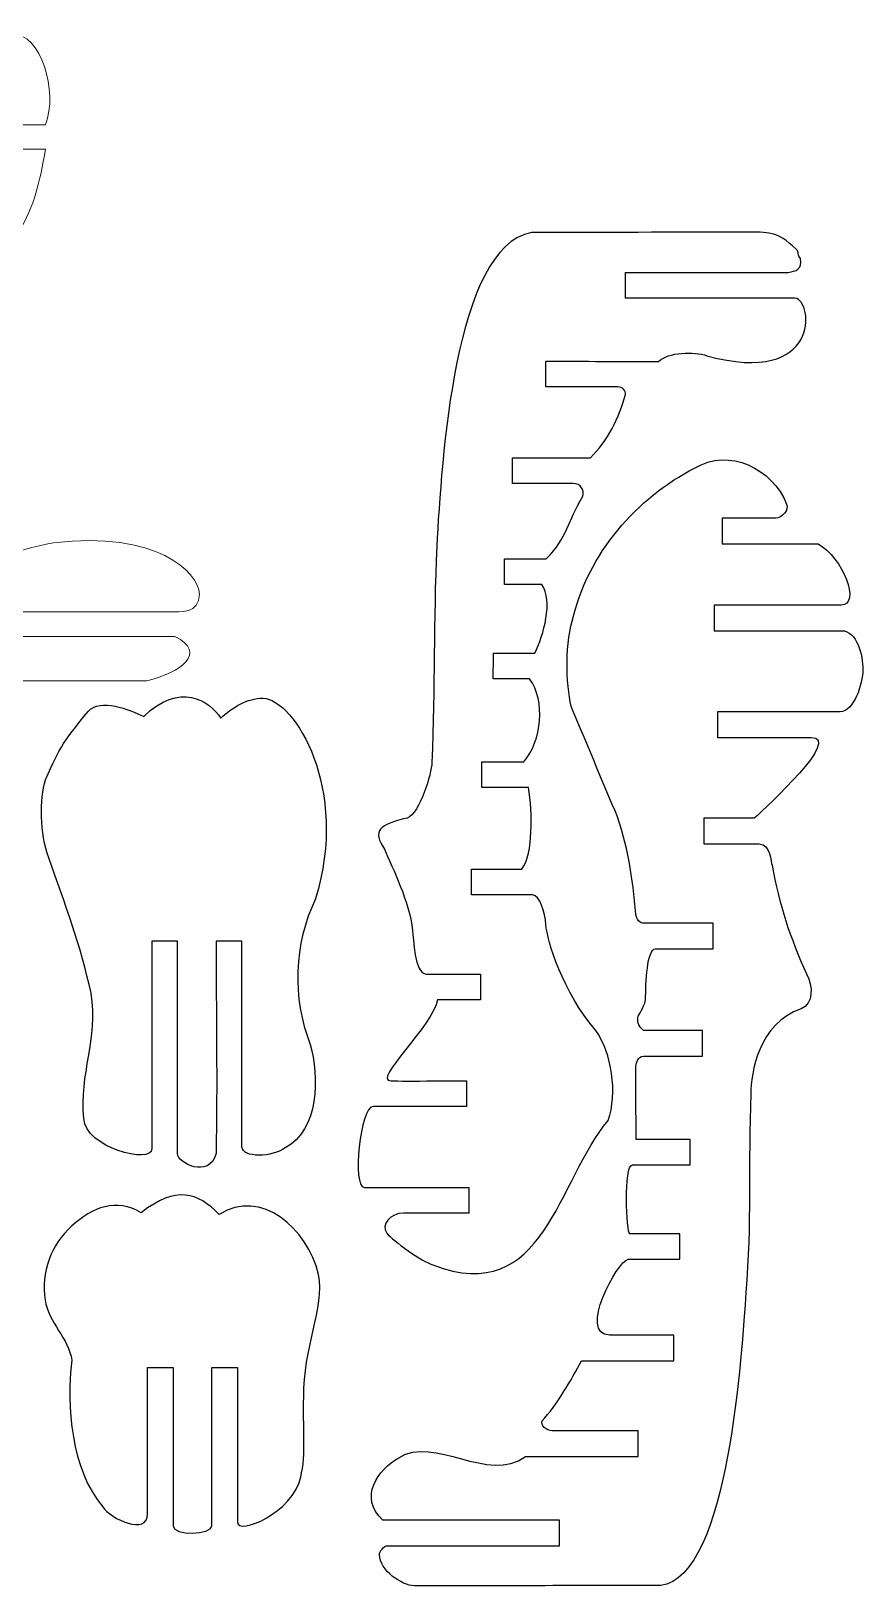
# Model space of a CAD drawing. Header units: centimetres. Extents: x -14.2 to 13.7, y -9.4 to 10.
# Drawn here: x 3.97 to 13.68, y -8.19 to 9.97 of the extents above; entities that cross this region are included whole.
import ezdxf

# ---------------------------------------------------------------- set-up
doc = ezdxf.new("R2010")
doc.units = ezdxf.units.CM
doc.header["$MEASUREMENT"] = 0
doc.layers.add('Livello 1', color=7, linetype='Continuous')

msp = doc.modelspace()

# ---------------------------------------------------------------- linework, layer by layer
at = {"layer": 'Livello 1', "color": 250, "lineweight": 20}
msp.add_open_spline([(-0.50038, 5.28391), (-0.63264, 5.28391), (-1.20364, 6.00911), (-0.90177, 6.22297), (-0.90177, 6.22297), (-0.90177, 6.22297), (-0.41466, 6.22297), (-0.41466, 6.22297), (-0.41466, 6.22297), (-0.41466, 6.22297), (-0.41466, 6.50798), (-0.41466, 6.50798), (-0.41466, 6.50798), (-0.41466, 6.50798), (-1.10599, 6.50798), (-1.10599, 6.50798), (-1.10599, 6.50798), (-1.10599, 6.50798), (-1.10917, 7.115), (-1.10917, 7.115), (-1.10917, 7.115), (-0.78729, 7.18182), (-0.28258, 6.80022), (0.00018, 6.89494), (0.00018, 6.89494), (0.21347, 6.95625), (0.41314, 7.28014), (0.58706, 7.40541), (0.58706, 7.40541), (0.66594, 7.4622), (0.82165, 7.3775), (0.82165, 7.28589), (0.82165, 7.28589), (0.82165, 7.28589), (0.82165, 6.81426), (0.82165, 6.81426), (0.82165, 6.81426), (0.92103, 6.81426), (1.0105, 6.81426), (1.10666, 6.81426), (1.10666, 6.81426), (1.10666, 7.21519), (1.10592, 7.61566), (1.10592, 8.01638), (1.10592, 8.01638), (1.15813, 8.062), (1.40039, 8.60178), (1.61128, 8.32192), (1.61128, 8.32192), (1.61128, 8.32192), (1.61128, 7.70971), (1.61128, 7.70971), (1.61128, 7.70971), (1.61128, 7.70971), (1.89629, 7.70971), (1.89629, 7.70971), (1.89629, 7.70971), (1.89629, 8.11378), (1.90084, 8.50512), (1.90084, 8.91417), (1.90084, 8.91417), (2.04622, 9.05161), (2.22324, 9.37518), (2.41483, 9.14037), (2.41483, 9.14037), (2.41483, 9.14037), (2.41483, 8.50858), (2.41483, 8.50858), (2.41483, 8.50858), (2.41483, 8.50858), (2.69981, 8.50858), (2.69981, 8.50858), (2.69981, 8.50858), (2.69981, 8.81267), (2.69981, 9.115), (2.69981, 9.41927), (2.69981, 9.41927), (2.87824, 9.6731), (3.20908, 9.96992), (3.7507, 9.93221), (3.7507, 9.93221), (4.07578, 9.94809), (4.28928, 9.26574), (4.13318, 8.87663), (4.13318, 8.87663), (3.89594, 8.87663), (3.66077, 8.87663), (3.42395, 8.87663), (3.42395, 8.87663), (3.42395, 8.87663), (3.42395, 8.59162), (3.42395, 8.59162), (3.42395, 8.59162), (3.66402, 8.59162), (3.89325, 8.59162), (4.13632, 8.59162), (4.13632, 8.59162), (4.05998, 8.18769), (4.01676, 7.95592), (3.81582, 7.60772), (3.81582, 7.60772), (3.57508, 7.60772), (3.34514, 7.60772), (3.10589, 7.60772), (3.10589, 7.60772), (3.10589, 7.60772), (3.10589, 7.32275), (3.10589, 7.32275), (3.10589, 7.32275), (3.10589, 7.32275), (3.62183, 7.32275), (3.62183, 7.32275), (3.62183, 7.32275), (3.7991, 7.32737), (3.46833, 6.52932), (3.41129, 6.45777), (3.41129, 6.45777), (3.16427, 6.45777), (2.94721, 6.45777), (2.71469, 6.45777), (2.71469, 6.45777), (2.71469, 6.36263), (2.71469, 6.26795), (2.71469, 6.1728), (2.71469, 6.1728), (2.88502, 6.1728), (3.054, 6.1728), (3.22538, 6.1728), (3.22538, 6.1728), (3.33629, 6.1734), (3.25243, 5.56419), (3.02408, 5.27957), (3.02408, 5.27957), (3.02408, 5.27957), (2.29997, 5.27957), (2.29997, 5.27957), (2.29997, 5.27957), (2.29997, 5.27957), (2.29997, 4.99456), (2.29997, 4.99456), (2.29997, 4.99456), (2.29997, 4.99456), (3.01621, 4.99456), (3.01621, 4.99456), (3.01621, 4.99456), (3.01621, 4.99456), (3.01389, 4.18613), (3.01389, 4.18613), (3.01389, 4.18613), (3.01389, 4.18613), (1.9988, 4.18613), (1.9988, 4.18613), (1.9988, 4.18613), (1.9988, 4.18613), (1.9988, 3.90112), (1.9988, 3.90112), (1.9988, 3.90112), (2.30498, 3.90112), (2.6906, 3.90112), (3.00288, 3.90112), (3.00288, 3.90112), (3.07252, 3.86461), (3.17355, 3.72022), (3.20947, 3.57999), (3.20947, 3.57999), (3.51158, 3.81247), (3.87029, 3.92716), (4.22899, 3.99472), (4.22899, 3.99472), (5.4344, 4.13329), (5.91644, 3.65933), (5.93192, 3.39143), (5.93192, 3.39143), (5.92533, 3.16713), (5.72121, 3.18604), (5.57107, 3.18604), (5.57107, 3.18604), (4.7498, 3.18604), (3.93467, 3.18604), (3.11697, 3.18604), (3.11697, 3.18604), (3.11697, 3.18604), (3.11697, 2.90103), (3.11697, 2.90103), (3.11697, 2.90103), (3.11697, 2.90103), (5.646, 2.90103), (5.646, 2.90103), (5.646, 2.90103), (6.02816, 2.70337), (5.72188, 2.48465), (5.3176, 2.38065), (5.3176, 2.38065), (5.3176, 2.38065), (0.90484, 2.38605), (0.90484, 2.38605), (0.90484, 2.38605), (0.78073, 2.38764), (0.59066, 2.60124), (0.60321, 2.68767), (0.60321, 2.68767), (0.61323, 3.03297), (0.72231, 3.43267), (0.87471, 3.84591), (0.87471, 3.84591), (1.34006, 4.94139), (1.99143, 6.2242), (1.95425, 6.7219), (1.95425, 6.7219), (1.28002, 6.08316), (0.69441, 3.27674), (-0.79322, 2.38432), (-0.79322, 2.38432), (-0.79322, 2.38432), (-1.1139, 2.38605), (-1.1139, 2.38605), (-1.1139, 2.38605), (-1.13806, 2.87602), (-1.02299, 3.59216), (-0.81813, 3.90666), (-0.81813, 3.90666), (-0.61069, 3.90666), (-0.4034, 3.90666), (-0.19597, 3.90666), (-0.19597, 3.90666), (-0.19597, 3.90666), (-0.19597, 4.19167), (-0.19597, 4.19167), (-0.19597, 4.19167), (-0.3417, 4.19167), (-0.4874, 4.19167), (-0.6331, 4.19167), (-0.6331, 4.19167), (-0.72489, 4.42757), (-0.76362, 4.80219), (-0.62368, 4.9989), (-0.62368, 4.9989), (-0.62368, 4.9989), (0.19569, 4.9989), (0.19569, 4.9989), (0.19569, 4.9989), (0.19569, 5.09499), (0.19569, 5.18432), (0.19569, 5.28391), (0.19569, 5.28391), (0.19569, 5.28391), (-0.50038, 5.28391), (-0.50038, 5.28391)], degree=3, knots=[0, 0, 0, 0, 0.01612903, 0.01612903, 0.01612903, 0.01612904, 0.03225806, 0.03225806, 0.03225806, 0.03225807, 0.0483871, 0.0483871, 0.0483871, 0.04838711, 0.06451613, 0.06451613, 0.06451613, 0.06451614, 0.08064516, 0.08064516, 0.08064516, 0.08064517, 0.09677419, 0.09677419, 0.09677419, 0.0967742, 0.11290323, 0.11290323, 0.11290323, 0.11290324, 0.12903226, 0.12903226, 0.12903226, 0.12903227, 0.14516129, 0.14516129, 0.14516129, 0.1451613, 0.16129032, 0.16129032, 0.16129032, 0.16129033, 0.17741935, 0.17741935, 0.17741935, 0.17741936, 0.19354839, 0.19354839, 0.19354839, 0.1935484, 0.20967742, 0.20967742, 0.20967742, 0.20967743, 0.22580645, 0.22580645, 0.22580645, 0.22580646, 0.24193548, 0.24193548, 0.24193548, 0.24193549, 0.25806452, 0.25806452, 0.25806452, 0.25806453, 0.27419355, 0.27419355, 0.27419355, 0.27419356, 0.29032258, 0.29032258, 0.29032258, 0.29032259, 0.30645161, 0.30645161, 0.30645161, 0.30645162, 0.32258065, 0.32258065, 0.32258065, 0.32258066, 0.33870968, 0.33870968, 0.33870968, 0.33870969, 0.35483871, 0.35483871, 0.35483871, 0.35483872, 0.37096774, 0.37096774, 0.37096774, 0.37096775, 0.38709677, 0.38709677, 0.38709677, 0.38709678, 0.40322581, 0.40322581, 0.40322581, 0.40322582, 0.41935484, 0.41935484, 0.41935484, 0.41935485, 0.43548387, 0.43548387, 0.43548387, 0.43548388, 0.4516129, 0.4516129, 0.4516129, 0.45161291, 0.46774194, 0.46774194, 0.46774194, 0.46774195, 0.48387097, 0.48387097, 0.48387097, 0.48387098, 0.5, 0.5, 0.5, 0.50000001, 0.51612903, 0.51612903, 0.51612903, 0.51612904, 0.53225806, 0.53225806, 0.53225806, 0.53225807, 0.5483871, 0.5483871, 0.5483871, 0.54838711, 0.56451613, 0.56451613, 0.56451613, 0.56451614, 0.58064516, 0.58064516, 0.58064516, 0.58064517, 0.59677419, 0.59677419, 0.59677419, 0.5967742, 0.61290323, 0.61290323, 0.61290323, 0.61290324, 0.62903226, 0.62903226, 0.62903226, 0.62903227, 0.64516129, 0.64516129, 0.64516129, 0.6451613, 0.66129032, 0.66129032, 0.66129032, 0.66129033, 0.67741935, 0.67741935, 0.67741935, 0.67741936, 0.69354839, 0.69354839, 0.69354839, 0.6935484, 0.70967742, 0.70967742, 0.70967742, 0.70967743, 0.72580645, 0.72580645, 0.72580645, 0.72580646, 0.74193548, 0.74193548, 0.74193548, 0.74193549, 0.75806452, 0.75806452, 0.75806452, 0.75806453, 0.77419355, 0.77419355, 0.77419355, 0.77419356, 0.79032258, 0.79032258, 0.79032258, 0.79032259, 0.80645161, 0.80645161, 0.80645161, 0.80645162, 0.82258065, 0.82258065, 0.82258065, 0.82258066, 0.83870968, 0.83870968, 0.83870968, 0.83870969, 0.85483871, 0.85483871, 0.85483871, 0.85483872, 0.87096774, 0.87096774, 0.87096774, 0.87096775, 0.88709677, 0.88709677, 0.88709677, 0.88709678, 0.90322581, 0.90322581, 0.90322581, 0.90322582, 0.91935484, 0.91935484, 0.91935484, 0.91935485, 0.93548387, 0.93548387, 0.93548387, 0.93548388, 0.9516129, 0.9516129, 0.9516129, 0.95161291, 0.96774194, 0.96774194, 0.96774194, 0.96774195, 0.98387097, 0.98387097, 0.98387097, 0.98387098, 1, 1, 1, 1], dxfattribs=at)
at = {"layer": 'Livello 1', "color": 250, "lineweight": 25}
for points, knots in [([(8.65773, -4.44073), (8.53101, -4.40143), (8.19086, -4.15925), (8.11826, -4.06918), (8.11826, -4.06918), (8.04044, -3.97259), (8.16486, -3.83378), (8.3155, -3.83378), (8.3155, -3.83378), (8.5694, -3.83378), (8.82332, -3.83378), (9.07725, -3.83378), (9.07725, -3.83378), (9.07725, -3.73401), (9.07725, -3.63424), (9.07725, -3.53451), (9.07725, -3.53451), (8.66965, -3.53451), (8.26206, -3.53451), (7.85446, -3.53451), (7.85446, -3.53451), (7.71447, -3.53451), (7.80831, -2.58791), (7.96029, -2.58791), (7.96029, -2.58791), (8.39597, -2.58791), (8.64595, -2.58791), (9.04886, -2.58791), (9.04886, -2.58791), (9.04886, -2.48818), (9.04886, -2.38841), (9.04886, -2.28864), (9.04886, -2.28864), (8.95555, -2.28864), (8.18868, -2.29693), (8.16793, -2.28864), (8.16793, -2.28864), (7.93764, -2.2981), (8.66747, -1.63562), (8.7098, -1.34348), (8.7098, -1.34348), (8.7098, -1.34348), (9.2111, -1.34313), (9.2111, -1.34313), (9.2111, -1.34313), (9.2111, -1.34313), (9.2111, -1.04387), (9.2111, -1.04387), (9.2111, -1.04387), (9.0116, -1.04387), (8.77418, -1.04426), (8.57469, -1.04426), (8.57469, -1.04426), (8.44112, -1.04426), (8.43051, -0.61471), (8.42091, -0.53576), (8.42091, -0.53576), (8.37618, -0.17875), (8.19122, 0.18059), (8.09202, 0.41392), (8.09202, 0.41392), (7.94505, 0.63098), (8.03201, 0.70393), (8.35522, 0.77855), (8.35522, 0.77855), (8.50716, 0.83686), (8.64295, 1.30179), (8.64524, 1.42861), (8.64524, 1.42861), (8.68274, 2.32872), (8.66369, 3.05439), (8.70123, 3.9545), (8.70123, 3.9545), (8.76018, 4.95212), (8.90538, 7.45532), (9.80705, 7.61679), (9.80705, 7.61679), (10.6383, 7.61679), (11.46955, 7.62194), (12.3008, 7.62194), (12.3008, 7.62194), (12.58037, 7.61806), (12.665, 7.64427), (12.89932, 7.42245), (12.89932, 7.42245), (12.93255, 7.38918), (12.91368, 7.34826), (12.94694, 7.31502), (12.94694, 7.31502), (12.97153, 7.1864), (12.89646, 7.16425), (12.8041, 7.15186), (12.8041, 7.15186), (12.17235, 7.15186), (11.5382, 7.15186), (10.90644, 7.15186), (10.90644, 7.15186), (10.90644, 7.0528), (10.9045, 6.95382), (10.9045, 6.8526), (10.9045, 6.8526), (11.60275, 6.8526), (12.18533, 6.8526), (12.88358, 6.8526), (12.88358, 6.8526), (13.10845, 6.81951), (13.18383, 5.81283), (11.85577, 6.17827), (11.85577, 6.17827), (11.70824, 6.23097), (11.40192, 6.22314), (11.29143, 6.11075), (11.29143, 6.11075), (10.81719, 6.11075), (10.45154, 6.11438), (9.9773, 6.11438), (9.9773, 6.11438), (9.9773, 6.01465), (9.9773, 5.91489), (9.9773, 5.81515), (9.9773, 5.81515), (10.2568, 5.81515), (10.53634, 5.81515), (10.81585, 5.81515), (10.81585, 5.81515), (10.86891, 5.81515), (10.91251, 5.76795), (10.90429, 5.72668), (10.90429, 5.72668), (10.83952, 5.46107), (10.69185, 5.17754), (10.49588, 4.98687), (10.49588, 4.98687), (10.19249, 4.98687), (9.88903, 4.98687), (9.58564, 4.98687), (9.58564, 4.98687), (9.58564, 4.8871), (9.58564, 4.78737), (9.58564, 4.68761), (9.58564, 4.68761), (9.8202, 4.68761), (10.05473, 4.68761), (10.28929, 4.68761), (10.28929, 4.68761), (10.38465, 4.68761), (10.43277, 4.60587), (10.40557, 4.52967), (10.40557, 4.52967), (10.22382, 4.24198), (10.23475, 4.05931), (9.98061, 3.80739), (9.98061, 3.80739), (9.77946, 3.80739), (9.67165, 3.80736), (9.49134, 3.80736), (9.49134, 3.80736), (9.49134, 3.67796), (9.49134, 3.62564), (9.49134, 3.50813), (9.49134, 3.50813), (9.65158, 3.50813), (9.77057, 3.50816), (9.93084, 3.50816), (9.93084, 3.50816), (10.06154, 3.30673), (9.9514, 2.9197), (9.84761, 2.70577), (9.84761, 2.70577), (9.68703, 2.70577), (9.52408, 2.70577), (9.36346, 2.70577), (9.36346, 2.70577), (9.36346, 2.60601), (9.36226, 2.50628), (9.36226, 2.40651), (9.36226, 2.40651), (9.50344, 2.40651), (9.64466, 2.40651), (9.78584, 2.40651), (9.78584, 2.40651), (9.9761, 2.14902), (9.92865, 1.67944), (9.71811, 1.43443), (9.71811, 1.43443), (9.57344, 1.43443), (9.37204, 1.4344), (9.2274, 1.4344), (9.2274, 1.4344), (9.2274, 1.31435), (9.2274, 1.24418), (9.2274, 1.13513), (9.2274, 1.13513), (9.40689, 1.13513), (9.59457, 1.13517), (9.77406, 1.13517), (9.77406, 1.13517), (9.81848, 0.84141), (9.83082, 0.36968), (9.6967, 0.18196), (9.6967, 0.18196), (9.50189, 0.18196), (9.30356, 0.18196), (9.10876, 0.18196), (9.10876, 0.18196), (9.10862, 0.08223), (9.10731, -0.01753), (9.10717, -0.1173), (9.10717, -0.1173), (9.34604, -0.1173), (9.58487, -0.1173), (9.82373, -0.1173), (9.82373, -0.1173), (9.90392, -0.12107), (9.9658, -0.32223), (9.97663, -0.46782), (9.97663, -0.46782), (9.98954, -0.65221), (10.17069, -1.25014), (10.5585, -1.70377), (10.5585, -1.70377), (10.74702, -1.96031), (10.81412, -2.43536), (10.70479, -2.75209), (10.70479, -2.75209), (10.11146, -3.44879), (9.96251, -4.9404), (8.65773, -4.44073)], [0, 0, 0, 0, 0.01754386, 0.01754386, 0.01754386, 0.01754387, 0.03508772, 0.03508772, 0.03508772, 0.03508773, 0.05263158, 0.05263158, 0.05263158, 0.05263159, 0.07017544, 0.07017544, 0.07017544, 0.07017545, 0.0877193, 0.0877193, 0.0877193, 0.08771931, 0.10526316, 0.10526316, 0.10526316, 0.10526317, 0.12280702, 0.12280702, 0.12280702, 0.12280703, 0.14035088, 0.14035088, 0.14035088, 0.14035089, 0.15789474, 0.15789474, 0.15789474, 0.15789475, 0.1754386, 0.1754386, 0.1754386, 0.17543861, 0.19298246, 0.19298246, 0.19298246, 0.19298247, 0.21052632, 0.21052632, 0.21052632, 0.21052633, 0.22807018, 0.22807018, 0.22807018, 0.22807019, 0.24561404, 0.24561404, 0.24561404, 0.24561405, 0.26315789, 0.26315789, 0.26315789, 0.2631579, 0.28070175, 0.28070175, 0.28070175, 0.28070176, 0.29824561, 0.29824561, 0.29824561, 0.29824562, 0.31578947, 0.31578947, 0.31578947, 0.31578948, 0.33333333, 0.33333333, 0.33333333, 0.33333334, 0.35087719, 0.35087719, 0.35087719, 0.3508772, 0.36842105, 0.36842105, 0.36842105, 0.36842106, 0.38596491, 0.38596491, 0.38596491, 0.38596492, 0.40350877, 0.40350877, 0.40350877, 0.40350878, 0.42105263, 0.42105263, 0.42105263, 0.42105264, 0.43859649, 0.43859649, 0.43859649, 0.4385965, 0.45614035, 0.45614035, 0.45614035, 0.45614036, 0.47368421, 0.47368421, 0.47368421, 0.47368422, 0.49122807, 0.49122807, 0.49122807, 0.49122808, 0.50877193, 0.50877193, 0.50877193, 0.50877194, 0.52631579, 0.52631579, 0.52631579, 0.5263158, 0.54385965, 0.54385965, 0.54385965, 0.54385966, 0.56140351, 0.56140351, 0.56140351, 0.56140352, 0.57894737, 0.57894737, 0.57894737, 0.57894738, 0.59649123, 0.59649123, 0.59649123, 0.59649124, 0.61403509, 0.61403509, 0.61403509, 0.6140351, 0.63157895, 0.63157895, 0.63157895, 0.63157896, 0.64912281, 0.64912281, 0.64912281, 0.64912282, 0.66666667, 0.66666667, 0.66666667, 0.66666668, 0.68421053, 0.68421053, 0.68421053, 0.68421054, 0.70175439, 0.70175439, 0.70175439, 0.7017544, 0.71929825, 0.71929825, 0.71929825, 0.71929826, 0.73684211, 0.73684211, 0.73684211, 0.73684212, 0.75438596, 0.75438596, 0.75438596, 0.75438597, 0.77192982, 0.77192982, 0.77192982, 0.77192983, 0.78947368, 0.78947368, 0.78947368, 0.78947369, 0.80701754, 0.80701754, 0.80701754, 0.80701755, 0.8245614, 0.8245614, 0.8245614, 0.82456141, 0.84210526, 0.84210526, 0.84210526, 0.84210527, 0.85964912, 0.85964912, 0.85964912, 0.85964913, 0.87719298, 0.87719298, 0.87719298, 0.87719299, 0.89473684, 0.89473684, 0.89473684, 0.89473685, 0.9122807, 0.9122807, 0.9122807, 0.91228071, 0.92982456, 0.92982456, 0.92982456, 0.92982457, 0.94736842, 0.94736842, 0.94736842, 0.94736843, 0.96491228, 0.96491228, 0.96491228, 0.96491229, 0.98245614, 0.98245614, 0.98245614, 0.98245615, 1, 1, 1, 1]), ([(11.94026, 2.967), (11.94026, 2.967), (11.94026, 3.26626), (11.94026, 3.26626), (11.94026, 3.26626), (11.94026, 3.26626), (13.42104, 3.26626), (13.42104, 3.26626), (13.42104, 3.26626), (13.66114, 3.26626), (13.43963, 3.82715), (13.1548, 3.98135), (13.1548, 3.98135), (12.78904, 3.98135), (12.39795, 3.98135), (12.03223, 3.98135), (12.03223, 3.98135), (12.03223, 4.08383), (12.03223, 4.18955), (12.03223, 4.28061), (12.03223, 4.28061), (12.23977, 4.28061), (12.4473, 4.28061), (12.65484, 4.28061), (12.65484, 4.28061), (12.73404, 4.28061), (12.818, 4.3809), (12.78647, 4.44518), (12.78647, 4.44518), (12.62535, 4.85694), (12.11312, 5.11281), (11.71296, 4.86491), (11.71296, 4.86491), (11.04477, 4.52734), (10.463, 3.86902), (10.28322, 3.07774), (10.28322, 3.07774), (10.19365, 2.77823), (10.21486, 2.25249), (10.28559, 2.04488), (10.28559, 2.04488), (10.45848, 1.6492), (10.61021, 1.26058), (10.78311, 0.86494), (10.78311, 0.86494), (10.93477, 0.47844), (10.99114, 0.07179), (11.02469, -0.34205), (11.02469, -0.34205), (11.032, -0.40121), (11.07235, -0.4542), (11.12682, -0.44972), (11.12682, -0.44972), (11.12682, -0.44972), (11.93024, -0.44972), (11.93024, -0.44972), (11.93024, -0.44972), (11.93024, -0.44972), (11.93024, -0.74898), (11.93024, -0.74898), (11.93024, -0.74898), (11.93024, -0.74898), (11.25305, -0.74898), (11.25305, -0.74898), (11.25305, -0.74898), (11.15903, -0.75043), (11.13995, -1.1442), (11.14051, -1.34581), (11.14051, -1.34581), (11.11684, -1.44914), (11.05683, -1.50717), (11.05062, -1.55081), (11.05062, -1.55081), (11.04216, -1.61248), (11.06812, -1.66776), (11.11553, -1.70219), (11.11553, -1.70219), (11.11553, -1.70219), (11.80299, -1.70219), (11.80299, -1.70219), (11.80299, -1.70219), (11.80299, -1.78671), (11.80299, -1.89498), (11.80299, -2.00141), (11.80299, -2.00141), (11.62364, -2.00141), (11.34491, -2.00141), (11.11504, -2.00141), (11.11504, -2.00141), (11.05352, -2.00141), (11.02258, -2.09017), (11.02469, -2.13755), (11.02469, -2.13755), (11.02469, -2.40358), (11.02942, -2.70753), (11.02942, -2.97349), (11.02942, -2.97349), (11.26349, -2.97349), (11.47487, -2.97349), (11.6616, -2.97349), (11.6616, -2.97349), (11.6616, -3.10571), (11.6616, -3.14762), (11.6616, -3.27275), (11.6616, -3.27275), (11.43663, -3.27275), (11.2117, -3.27275), (10.98673, -3.27275), (10.98673, -3.27275), (10.87896, -3.27275), (10.91787, -4.07515), (10.95558, -4.07515), (10.95558, -4.07515), (11.19583, -4.07515), (11.36985, -4.07515), (11.53904, -4.07515), (11.53904, -4.07515), (11.53904, -4.17491), (11.53904, -4.27464), (11.53904, -4.37441), (11.53904, -4.37441), (11.53904, -4.37441), (10.93512, -4.37441), (10.93512, -4.37441), (10.93512, -4.37441), (10.81715, -4.38824), (10.33769, -5.25332), (10.7231, -5.26161), (10.7231, -5.26161), (10.7231, -5.26161), (11.46831, -5.26161), (11.46831, -5.26161), (11.46831, -5.26161), (11.46831, -5.26161), (11.46831, -5.56087), (11.46831, -5.56087), (11.46831, -5.56087), (11.46831, -5.56087), (10.39114, -5.56087), (10.39114, -5.56087), (10.39114, -5.56087), (10.28058, -5.77324), (10.09932, -6.0809), (9.9345, -6.26025), (9.9345, -6.26025), (9.906, -6.31426), (9.98672, -6.37466), (10.04905, -6.3785), (10.04905, -6.3785), (10.04905, -6.3785), (11.05359, -6.3785), (11.05359, -6.3785), (11.05359, -6.3785), (11.05359, -6.3785), (11.05359, -6.67776), (11.05359, -6.67776), (11.05359, -6.67776), (11.05359, -6.67776), (9.73896, -6.67776), (9.73896, -6.67776), (9.73896, -6.67776), (9.30645, -6.99802), (8.66891, -6.42391), (8.25997, -6.69226), (8.25997, -6.69226), (8.01786, -6.82286), (7.78164, -7.16033), (8.07459, -7.41959), (8.07459, -7.41959), (8.7672, -7.41959), (9.59097, -7.41959), (10.13344, -7.41959), (10.13344, -7.41959), (10.13344, -7.41959), (10.13344, -7.71885), (10.13344, -7.71885), (10.13344, -7.71885), (10.13344, -7.71885), (8.12959, -7.71885), (8.12959, -7.71885), (8.12959, -7.71885), (8.08217, -7.71885), (8.03243, -7.78771), (8.03218, -7.82334), (8.03218, -7.82334), (8.03794, -8.00791), (8.29349, -8.18307), (8.4406, -8.18854), (8.4406, -8.18854), (9.40488, -8.18854), (10.35025, -8.18381), (11.3145, -8.18381), (11.3145, -8.18381), (12.12116, -8.08119), (12.26188, -5.41214), (12.31127, -4.76377), (12.31127, -4.76377), (12.37696, -3.94779), (12.33741, -3.26866), (12.36934, -2.43865), (12.36934, -2.43865), (12.36948, -2.20094), (12.4593, -1.61473), (12.95605, -1.4503), (12.95605, -1.4503), (13.0998, -1.38592), (13.09747, -1.18953), (13.01969, -1.04031), (13.01969, -1.04031), (12.82682, -0.61905), (12.69862, -0.23008), (12.61685, 0.22871), (12.61685, 0.22871), (12.59808, 0.26116), (12.60288, 0.47685), (12.46632, 0.47685), (12.46632, 0.47685), (12.46632, 0.47685), (11.81929, 0.47685), (11.81929, 0.47685), (11.81929, 0.47685), (11.81929, 0.47685), (11.81929, 0.77611), (11.81929, 0.77611), (11.81929, 0.77611), (11.81929, 0.77611), (12.40815, 0.77611), (12.40815, 0.77611), (12.40815, 0.77611), (12.56199, 0.91871), (13.43921, 1.72163), (13.07154, 1.72163), (13.07154, 1.72163), (13.07154, 1.72163), (11.9815, 1.72163), (11.9815, 1.72163), (11.9815, 1.72163), (11.9815, 1.72163), (11.9815, 2.02089), (11.9815, 2.02089), (11.9815, 2.02089), (11.9815, 2.02089), (13.41102, 2.02089), (13.41102, 2.02089), (13.41102, 2.02089), (13.57115, 2.02089), (13.67585, 2.34555), (13.67642, 2.51393), (13.67642, 2.51393), (13.67698, 2.68231), (13.60872, 2.967), (13.4281, 2.967), (13.4281, 2.967), (12.90796, 2.967), (12.44776, 2.967), (11.94026, 2.967)], [0, 0, 0, 0, 0.015625, 0.015625, 0.015625, 0.01562501, 0.03125, 0.03125, 0.03125, 0.03125001, 0.046875, 0.046875, 0.046875, 0.04687501, 0.0625, 0.0625, 0.0625, 0.06250001, 0.078125, 0.078125, 0.078125, 0.07812501, 0.09375, 0.09375, 0.09375, 0.09375001, 0.109375, 0.109375, 0.109375, 0.10937501, 0.125, 0.125, 0.125, 0.12500001, 0.140625, 0.140625, 0.140625, 0.14062501, 0.15625, 0.15625, 0.15625, 0.15625001, 0.171875, 0.171875, 0.171875, 0.17187501, 0.1875, 0.1875, 0.1875, 0.18750001, 0.203125, 0.203125, 0.203125, 0.20312501, 0.21875, 0.21875, 0.21875, 0.21875001, 0.234375, 0.234375, 0.234375, 0.23437501, 0.25, 0.25, 0.25, 0.25000001, 0.265625, 0.265625, 0.265625, 0.26562501, 0.28125, 0.28125, 0.28125, 0.28125001, 0.296875, 0.296875, 0.296875, 0.29687501, 0.3125, 0.3125, 0.3125, 0.31250001, 0.328125, 0.328125, 0.328125, 0.32812501, 0.34375, 0.34375, 0.34375, 0.34375001, 0.359375, 0.359375, 0.359375, 0.35937501, 0.375, 0.375, 0.375, 0.37500001, 0.390625, 0.390625, 0.390625, 0.39062501, 0.40625, 0.40625, 0.40625, 0.40625001, 0.421875, 0.421875, 0.421875, 0.42187501, 0.4375, 0.4375, 0.4375, 0.43750001, 0.453125, 0.453125, 0.453125, 0.45312501, 0.46875, 0.46875, 0.46875, 0.46875001, 0.484375, 0.484375, 0.484375, 0.48437501, 0.5, 0.5, 0.5, 0.50000001, 0.515625, 0.515625, 0.515625, 0.51562501, 0.53125, 0.53125, 0.53125, 0.53125001, 0.546875, 0.546875, 0.546875, 0.54687501, 0.5625, 0.5625, 0.5625, 0.56250001, 0.578125, 0.578125, 0.578125, 0.57812501, 0.59375, 0.59375, 0.59375, 0.59375001, 0.609375, 0.609375, 0.609375, 0.60937501, 0.625, 0.625, 0.625, 0.62500001, 0.640625, 0.640625, 0.640625, 0.64062501, 0.65625, 0.65625, 0.65625, 0.65625001, 0.671875, 0.671875, 0.671875, 0.67187501, 0.6875, 0.6875, 0.6875, 0.68750001, 0.703125, 0.703125, 0.703125, 0.70312501, 0.71875, 0.71875, 0.71875, 0.71875001, 0.734375, 0.734375, 0.734375, 0.73437501, 0.75, 0.75, 0.75, 0.75000001, 0.765625, 0.765625, 0.765625, 0.76562501, 0.78125, 0.78125, 0.78125, 0.78125001, 0.796875, 0.796875, 0.796875, 0.79687501, 0.8125, 0.8125, 0.8125, 0.81250001, 0.828125, 0.828125, 0.828125, 0.82812501, 0.84375, 0.84375, 0.84375, 0.84375001, 0.859375, 0.859375, 0.859375, 0.85937501, 0.875, 0.875, 0.875, 0.87500001, 0.890625, 0.890625, 0.890625, 0.89062501, 0.90625, 0.90625, 0.90625, 0.90625001, 0.921875, 0.921875, 0.921875, 0.92187501, 0.9375, 0.9375, 0.9375, 0.93750001, 0.953125, 0.953125, 0.953125, 0.95312501, 0.96875, 0.96875, 0.96875, 0.96875001, 0.984375, 0.984375, 0.984375, 0.98437501, 1, 1, 1, 1]), ([(5.28105, 1.96437), (5.1127, 2.04855), (4.77686, 2.18489), (4.63232, 2.0241), (4.63232, 2.0241), (4.36107, 1.69351), (4.30548, 1.61763), (4.13357, 1.22608), (4.13357, 1.22608), (4.06756, 0.99776), (4.06478, 0.60385), (4.17318, 0.31426), (4.17318, 0.31426), (4.36083, -0.22821), (4.54932, -0.71448), (4.66609, -1.26767), (4.66609, -1.26767), (4.75537, -1.80414), (4.52889, -2.20863), (4.58047, -2.73092), (4.58047, -2.73092), (4.59616, -3.065), (5.37767, -3.27381), (5.37654, -3.08204), (5.37654, -3.08204), (5.37654, -2.26691), (5.37654, -1.44618), (5.37654, -0.65938), (5.37654, -0.65938), (5.37654, -0.65938), (5.67577, -0.65938), (5.67577, -0.65938), (5.67577, -0.65938), (5.67577, -1.47288), (5.67577, -2.31627), (5.67577, -3.14036), (5.67577, -3.14036), (5.67753, -3.25053), (6.04202, -3.43722), (6.12588, -3.14036), (6.12588, -3.14036), (6.14218, -2.32413), (6.12588, -1.47549), (6.12588, -0.65938), (6.12588, -0.65938), (6.12588, -0.65938), (6.42514, -0.65938), (6.42514, -0.65938), (6.42514, -0.65938), (6.42514, -0.65938), (6.42514, -0.66918), (6.42514, -0.66918), (6.42514, -0.66918), (6.42514, -0.66918), (6.42782, -0.66918), (6.42782, -0.66918), (6.42782, -0.66918), (6.42782, -1.46717), (6.42782, -2.26515), (6.42782, -3.06317), (6.42782, -3.06317), (6.43315, -3.19087), (6.7861, -3.18484), (6.93113, -3.07227), (6.93113, -3.07227), (7.32896, -2.87334), (7.33136, -2.23255), (7.22581, -1.86616), (7.22581, -1.86616), (7.00998, -1.31431), (7.0322, -0.69765), (7.28719, -0.16274), (7.28719, -0.16274), (7.68269, 1.1237), (7.04755, 2.15639), (6.67523, 2.18041), (6.67523, 2.18041), (6.48956, 2.18017), (6.31465, 2.07208), (6.18007, 1.94423), (6.18007, 1.94423), (6.05134, 2.15015), (5.69457, 2.3779), (5.28105, 1.96437)], [0, 0, 0, 0, 0.04761905, 0.04761905, 0.04761905, 0.04761906, 0.0952381, 0.0952381, 0.0952381, 0.09523811, 0.14285714, 0.14285714, 0.14285714, 0.14285715, 0.19047619, 0.19047619, 0.19047619, 0.1904762, 0.23809524, 0.23809524, 0.23809524, 0.23809525, 0.28571429, 0.28571429, 0.28571429, 0.2857143, 0.33333333, 0.33333333, 0.33333333, 0.33333334, 0.38095238, 0.38095238, 0.38095238, 0.38095239, 0.42857143, 0.42857143, 0.42857143, 0.42857144, 0.47619048, 0.47619048, 0.47619048, 0.47619049, 0.52380952, 0.52380952, 0.52380952, 0.52380953, 0.57142857, 0.57142857, 0.57142857, 0.57142858, 0.61904762, 0.61904762, 0.61904762, 0.61904763, 0.66666667, 0.66666667, 0.66666667, 0.66666668, 0.71428571, 0.71428571, 0.71428571, 0.71428572, 0.76190476, 0.76190476, 0.76190476, 0.76190477, 0.80952381, 0.80952381, 0.80952381, 0.80952382, 0.85714286, 0.85714286, 0.85714286, 0.85714287, 0.9047619, 0.9047619, 0.9047619, 0.90476191, 0.95238095, 0.95238095, 0.95238095, 0.95238096, 1, 1, 1, 1]), ([(6.16289, -3.85011), (6.64753, -3.53674), (7.19511, -4.01623), (7.32218, -4.55111), (7.32218, -4.55111), (7.39743, -4.94302), (7.13952, -5.41546), (7.15021, -5.98565), (7.15021, -5.98565), (7.13694, -6.30001), (7.18111, -6.66094), (7.11383, -6.91787), (7.11383, -6.91787), (7.02649, -7.33111), (6.37579, -7.60557), (6.37579, -7.44389), (6.37579, -7.44389), (6.37579, -6.84163), (6.37579, -6.2394), (6.37579, -5.63718), (6.37579, -5.63718), (6.27602, -5.63718), (6.17629, -5.63718), (6.07653, -5.63718), (6.07653, -5.63718), (6.07653, -6.27306), (6.07653, -6.85355), (6.07653, -7.48944), (6.07653, -7.48944), (6.07653, -7.59075), (5.62642, -7.60568), (5.62642, -7.48944), (5.62642, -7.48944), (5.62642, -6.87574), (5.62642, -6.26209), (5.62642, -5.64839), (5.62642, -5.64839), (5.62642, -5.64825), (5.62642, -5.64815), (5.62642, -5.64804), (5.62642, -5.64804), (5.62642, -5.64794), (5.62642, -5.64779), (5.62642, -5.64765), (5.62642, -5.64765), (5.62642, -5.64755), (5.62642, -5.64744), (5.62642, -5.64734), (5.62642, -5.64734), (5.62642, -5.6472), (5.62642, -5.64709), (5.62642, -5.64698), (5.62642, -5.64698), (5.62642, -5.64688), (5.62642, -5.64674), (5.62642, -5.64663), (5.62642, -5.64663), (5.62642, -5.64652), (5.62642, -5.64638), (5.62642, -5.64628), (5.62642, -5.64628), (5.62642, -5.64614), (5.62642, -5.64603), (5.62642, -5.64593), (5.62642, -5.64593), (5.62642, -5.64582), (5.62642, -5.64571), (5.62642, -5.64557), (5.62642, -5.64557), (5.62642, -5.64547), (5.62642, -5.64533), (5.62642, -5.64522), (5.62642, -5.64522), (5.62642, -5.64511), (5.62642, -5.64497), (5.62642, -5.64487), (5.62642, -5.64487), (5.62642, -5.64476), (5.62642, -5.64466), (5.62642, -5.64451), (5.62642, -5.64451), (5.62642, -5.64441), (5.62642, -5.6443), (5.62642, -5.6442), (5.62642, -5.6442), (5.62642, -5.64406), (5.62642, -5.64391), (5.62642, -5.64381), (5.62642, -5.64381), (5.62642, -5.6437), (5.62642, -5.6436), (5.62642, -5.64346), (5.62642, -5.64346), (5.62642, -5.64335), (5.62642, -5.64324), (5.62642, -5.64314), (5.62642, -5.64314), (5.62642, -5.64303), (5.62642, -5.64289), (5.62642, -5.64279), (5.62642, -5.64279), (5.62642, -5.64268), (5.62642, -5.64254), (5.62642, -5.64243), (5.62642, -5.64243), (5.62642, -5.64233), (5.62642, -5.64219), (5.62642, -5.64208), (5.62642, -5.64208), (5.62642, -5.64197), (5.62642, -5.64183), (5.62642, -5.64173), (5.62642, -5.64173), (5.62642, -5.64162), (5.62642, -5.64148), (5.62642, -5.64137), (5.62642, -5.64137), (5.62642, -5.64123), (5.62642, -5.64113), (5.62642, -5.64102), (5.62642, -5.64102), (5.62642, -5.64092), (5.62642, -5.64081), (5.62642, -5.64067), (5.62642, -5.64067), (5.62642, -5.64056), (5.62642, -5.64046), (5.62642, -5.64035), (5.62642, -5.64035), (5.62642, -5.64025), (5.62642, -5.64007), (5.62642, -5.63996), (5.62642, -5.63996), (5.62642, -5.63986), (5.62642, -5.63975), (5.62642, -5.63965), (5.62642, -5.63965), (5.62642, -5.6395), (5.62642, -5.6394), (5.62642, -5.63929), (5.62642, -5.63929), (5.62642, -5.63919), (5.62642, -5.63905), (5.62642, -5.6389), (5.62642, -5.6389), (5.62642, -5.6388), (5.62642, -5.63869), (5.62642, -5.63859), (5.62642, -5.63859), (5.62642, -5.63845), (5.62642, -5.63834), (5.62642, -5.63823), (5.62642, -5.63823), (5.62642, -5.63813), (5.62642, -5.63799), (5.62642, -5.63788), (5.62642, -5.63788), (5.62642, -5.63778), (5.62642, -5.63763), (5.62642, -5.63753), (5.62642, -5.63753), (5.62642, -5.63739), (5.62642, -5.63728), (5.62642, -5.63718), (5.62642, -5.63718), (5.52669, -5.63718), (5.42692, -5.63718), (5.32719, -5.63718), (5.32719, -5.63718), (5.32719, -5.63728), (5.32719, -5.63739), (5.32719, -5.63753), (5.32719, -5.63753), (5.32719, -5.63763), (5.32719, -5.63778), (5.32719, -5.63788), (5.32719, -5.63788), (5.32719, -5.63799), (5.32719, -5.63813), (5.32719, -5.63823), (5.32719, -5.63823), (5.32719, -5.63834), (5.32719, -5.63845), (5.32719, -5.63859), (5.32719, -5.63859), (5.32719, -5.63869), (5.32719, -5.6388), (5.32719, -5.6389), (5.32719, -5.6389), (5.32719, -5.63905), (5.32719, -5.63919), (5.32719, -5.63929), (5.32719, -5.63929), (5.32719, -5.6394), (5.32719, -5.6395), (5.32719, -5.63965), (5.32719, -5.63965), (5.32719, -5.63975), (5.32719, -5.63986), (5.32719, -5.63996), (5.32719, -5.63996), (5.32719, -5.64007), (5.32719, -5.64025), (5.32719, -5.64035), (5.32719, -5.64035), (5.32719, -5.64046), (5.32719, -5.64056), (5.32719, -5.64067), (5.32719, -5.64067), (5.32719, -5.64081), (5.32719, -5.64092), (5.32719, -5.64102), (5.32719, -5.64102), (5.32719, -5.64113), (5.32719, -5.64123), (5.32719, -5.64137), (5.32719, -5.64137), (5.32719, -5.64148), (5.32719, -5.64162), (5.32719, -5.64173), (5.32719, -5.64173), (5.32719, -5.64183), (5.32719, -5.64197), (5.32719, -5.64208), (5.32719, -5.64208), (5.32719, -5.64219), (5.32719, -5.64233), (5.32719, -5.64243), (5.32719, -5.64243), (5.32719, -5.64254), (5.32719, -5.64268), (5.32719, -5.64279), (5.32719, -5.64279), (5.32719, -5.64289), (5.32719, -5.64303), (5.32719, -5.64314), (5.32719, -5.64314), (5.32719, -5.64324), (5.32719, -5.64335), (5.32719, -5.64346), (5.32719, -5.64346), (5.32719, -5.6436), (5.32719, -5.6437), (5.32719, -5.64381), (5.32719, -5.64381), (5.32719, -5.64391), (5.32719, -5.64406), (5.32719, -5.6442), (5.32719, -5.6442), (5.32719, -5.6443), (5.32719, -5.64441), (5.32719, -5.64451), (5.32719, -5.64451), (5.32719, -5.64466), (5.32719, -5.64476), (5.32719, -5.64487), (5.32719, -5.64487), (5.32719, -5.64497), (5.32719, -5.64511), (5.32719, -5.64522), (5.32719, -5.64522), (5.32719, -5.64533), (5.32719, -5.64547), (5.32719, -5.64557), (5.32719, -5.64557), (5.32719, -5.64571), (5.32719, -5.64582), (5.32719, -5.64593), (5.32719, -5.64593), (5.32719, -5.64603), (5.32719, -5.64614), (5.32719, -5.64628), (5.32719, -5.64628), (5.32719, -5.64638), (5.32719, -5.64652), (5.32719, -5.64663), (5.32719, -5.64663), (5.32719, -5.64674), (5.32719, -5.64688), (5.32719, -5.64698), (5.32719, -5.64698), (5.32719, -5.64709), (5.32719, -5.6472), (5.32719, -5.64734), (5.32719, -5.64734), (5.32719, -5.64744), (5.32719, -5.64755), (5.32719, -5.64765), (5.32719, -5.64765), (5.32719, -5.64779), (5.32719, -5.64794), (5.32719, -5.64804), (5.32719, -5.64804), (5.32719, -5.64815), (5.32719, -5.64825), (5.32719, -5.64839), (5.32719, -5.64839), (5.32719, -6.21362), (5.32719, -6.77891), (5.32719, -7.34413), (5.32719, -7.34413), (5.32719, -7.60571), (4.89458, -7.4095), (4.8025, -7.26323), (4.8025, -7.26323), (4.43156, -6.83052), (4.38086, -6.09177), (4.44101, -5.55272), (4.44101, -5.55272), (4.4106, -5.30384), (4.16493, -5.10547), (4.13018, -4.85038), (4.13018, -4.85038), (4.08114, -4.52773), (4.19841, -4.20215), (4.4419, -3.98484), (4.4419, -3.98484), (4.68535, -3.76752), (4.96083, -3.65485), (5.25233, -3.82961), (5.25233, -3.82961), (5.66025, -3.51102), (5.90903, -3.59121), (6.16289, -3.85011)], [0, 0, 0, 0, 0.01234568, 0.01234568, 0.01234568, 0.01234569, 0.02469136, 0.02469136, 0.02469136, 0.02469137, 0.03703704, 0.03703704, 0.03703704, 0.03703705, 0.04938272, 0.04938272, 0.04938272, 0.04938273, 0.0617284, 0.0617284, 0.0617284, 0.06172841, 0.07407407, 0.07407407, 0.07407407, 0.07407408, 0.08641975, 0.08641975, 0.08641975, 0.08641976, 0.09876543, 0.09876543, 0.09876543, 0.09876544, 0.11111111, 0.11111111, 0.11111111, 0.11111112, 0.12345679, 0.12345679, 0.12345679, 0.1234568, 0.13580247, 0.13580247, 0.13580247, 0.13580248, 0.14814815, 0.14814815, 0.14814815, 0.14814816, 0.16049383, 0.16049383, 0.16049383, 0.16049384, 0.17283951, 0.17283951, 0.17283951, 0.17283952, 0.18518519, 0.18518519, 0.18518519, 0.1851852, 0.19753086, 0.19753086, 0.19753086, 0.19753087, 0.20987654, 0.20987654, 0.20987654, 0.20987655, 0.22222222, 0.22222222, 0.22222222, 0.22222223, 0.2345679, 0.2345679, 0.2345679, 0.23456791, 0.24691358, 0.24691358, 0.24691358, 0.24691359, 0.25925926, 0.25925926, 0.25925926, 0.25925927, 0.27160494, 0.27160494, 0.27160494, 0.27160495, 0.28395062, 0.28395062, 0.28395062, 0.28395063, 0.2962963, 0.2962963, 0.2962963, 0.29629631, 0.30864198, 0.30864198, 0.30864198, 0.30864199, 0.32098765, 0.32098765, 0.32098765, 0.32098766, 0.33333333, 0.33333333, 0.33333333, 0.33333334, 0.34567901, 0.34567901, 0.34567901, 0.34567902, 0.35802469, 0.35802469, 0.35802469, 0.3580247, 0.37037037, 0.37037037, 0.37037037, 0.37037038, 0.38271605, 0.38271605, 0.38271605, 0.38271606, 0.39506173, 0.39506173, 0.39506173, 0.39506174, 0.40740741, 0.40740741, 0.40740741, 0.40740742, 0.41975309, 0.41975309, 0.41975309, 0.4197531, 0.43209877, 0.43209877, 0.43209877, 0.43209878, 0.44444444, 0.44444444, 0.44444444, 0.44444445, 0.45679012, 0.45679012, 0.45679012, 0.45679013, 0.4691358, 0.4691358, 0.4691358, 0.46913581, 0.48148148, 0.48148148, 0.48148148, 0.48148149, 0.49382716, 0.49382716, 0.49382716, 0.49382717, 0.50617284, 0.50617284, 0.50617284, 0.50617285, 0.51851852, 0.51851852, 0.51851852, 0.51851853, 0.5308642, 0.5308642, 0.5308642, 0.53086421, 0.54320988, 0.54320988, 0.54320988, 0.54320989, 0.55555556, 0.55555556, 0.55555556, 0.55555557, 0.56790123, 0.56790123, 0.56790123, 0.56790124, 0.58024691, 0.58024691, 0.58024691, 0.58024692, 0.59259259, 0.59259259, 0.59259259, 0.5925926, 0.60493827, 0.60493827, 0.60493827, 0.60493828, 0.61728395, 0.61728395, 0.61728395, 0.61728396, 0.62962963, 0.62962963, 0.62962963, 0.62962964, 0.64197531, 0.64197531, 0.64197531, 0.64197532, 0.65432099, 0.65432099, 0.65432099, 0.654321, 0.66666667, 0.66666667, 0.66666667, 0.66666668, 0.67901235, 0.67901235, 0.67901235, 0.67901236, 0.69135802, 0.69135802, 0.69135802, 0.69135803, 0.7037037, 0.7037037, 0.7037037, 0.70370371, 0.71604938, 0.71604938, 0.71604938, 0.71604939, 0.72839506, 0.72839506, 0.72839506, 0.72839507, 0.74074074, 0.74074074, 0.74074074, 0.74074075, 0.75308642, 0.75308642, 0.75308642, 0.75308643, 0.7654321, 0.7654321, 0.7654321, 0.76543211, 0.77777778, 0.77777778, 0.77777778, 0.77777779, 0.79012346, 0.79012346, 0.79012346, 0.79012347, 0.80246914, 0.80246914, 0.80246914, 0.80246915, 0.81481481, 0.81481481, 0.81481481, 0.81481482, 0.82716049, 0.82716049, 0.82716049, 0.8271605, 0.83950617, 0.83950617, 0.83950617, 0.83950618, 0.85185185, 0.85185185, 0.85185185, 0.85185186, 0.86419753, 0.86419753, 0.86419753, 0.86419754, 0.87654321, 0.87654321, 0.87654321, 0.87654322, 0.88888889, 0.88888889, 0.88888889, 0.8888889, 0.90123457, 0.90123457, 0.90123457, 0.90123458, 0.91358025, 0.91358025, 0.91358025, 0.91358026, 0.92592593, 0.92592593, 0.92592593, 0.92592594, 0.9382716, 0.9382716, 0.9382716, 0.93827161, 0.95061728, 0.95061728, 0.95061728, 0.95061729, 0.96296296, 0.96296296, 0.96296296, 0.96296297, 0.97530864, 0.97530864, 0.97530864, 0.97530865, 0.98765432, 0.98765432, 0.98765432, 0.98765433, 1, 1, 1, 1])]:
    msp.add_open_spline(points, degree=3, knots=knots, dxfattribs=at)

doc.saveas('drawing.dxf')
